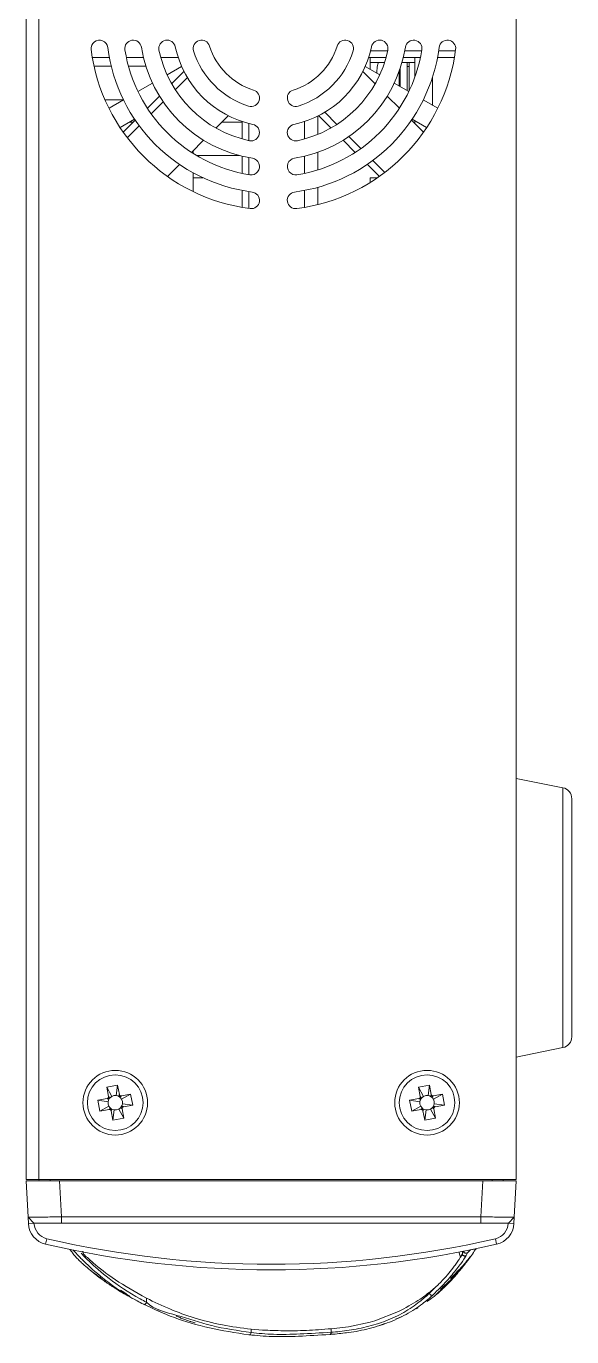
# Model space of a CAD drawing. Header units: millimetres. Extents: x 5 to 589, y 5 to 415.
# Drawn here: x 453 to 477.5, y 126.2 to 185 of the extents above; entities that cross this region are included whole.
import ezdxf

# ---------------------------------------------------------------- set-up
doc = ezdxf.new("R2010")
doc.units = ezdxf.units.MM

msp = doc.modelspace()

# ---------------------------------------------------------------- linework, layer by layer
at = {"color": 7, "linetype": 'Continuous', "lineweight": 15}
for p, q in [((453.02, 227.2748), (453.02, 133.2748)), ((453.595, 227.2748), (453.595, 133.2748)), ((475.02, 226.2748), (475.02, 133.2748)), ((455.9897, 183.6248), (456.7518, 183.6248)), ((457.5168, 183.6248), (458.2856, 183.6248)), ((459.0601, 183.6248), (459.8433, 183.6248)), ((469.1799, 183.6248), (468.3967, 183.6248)), ((468.47, 183.0907), (468.47, 183.6248)), ((469.2535, 183.9248), (468.4835, 183.9248)), ((470.7232, 183.6248), (469.9544, 183.6248)), ((470.7798, 183.9248), (470.0183, 183.9248)), ((470.47, 182.7357), (470.47, 183.6248)), ((472.2503, 183.6248), (471.4882, 183.6248)), ((472.2963, 183.9248), (471.5389, 183.9248)), ((456.0688, 183.2248), (456.8392, 183.2248)), ((457.6144, 183.2248), (458.3964, 183.2248)), ((459.344, 182.8447), (459.997, 183.2217)), ((459.5522, 182.4369), (460.106, 182.9907)), ((468.6878, 182.4369), (468.134, 182.9907)), ((468.243, 183.2217), (468.896, 182.8447)), ((469.1088, 183.3895), (468.47, 183.3895)), ((468.77, 182.9175), (468.77, 183.0476)), ((469.77, 182.3401), (469.77, 183.0055)), ((469.82, 183.1513), (469.82, 182.3113)), ((470.47, 183.3895), (469.8928, 183.3895)), ((470.12, 183.3895), (470.12, 182.138)), ((470.22, 183.2198), (470.12, 183.2198)), ((470.22, 183.3895), (470.22, 182.1347)), ((458.0404, 182.0921), (458.6919, 182.4682)), ((459.7123, 182.1727), (460.2567, 182.7172)), ((469.5481, 182.4682), (470.1996, 182.0921)), ((471.27, 181.4741), (471.27, 182.7604)), ((457.385, 181.7248), (456.5587, 181.7248)), ((456.7384, 181.3404), (457.3893, 181.7162)), ((458.4609, 181.3456), (459.0045, 181.8892)), ((469.7791, 181.3456), (469.2355, 181.8892)), ((470.8507, 181.7162), (471.5016, 181.3404)), ((458.633, 181.0935), (459.1714, 181.6319)), ((466.9721, 180.6171), (466.4276, 181.1615)), ((457.8893, 180.8501), (457.2384, 180.4744)), ((457.381, 180.2657), (457.92, 180.8047)), ((457.5606, 180.0211), (458.0962, 180.5567)), ((457.6722, 180.7248), (457.8401, 180.7248)), ((461.5321, 180.457), (462.0859, 181.0108)), ((461.7999, 180.7248), (462.72, 180.7248)), ((462.72, 179.9649), (462.72, 180.7481)), ((463.02, 179.8913), (463.02, 180.6613)), ((465.52, 179.9649), (465.52, 180.7481)), ((466.12, 180.9937), (466.12, 180.1707)), ((466.7079, 180.457), (466.1541, 181.0108)), ((470.859, 180.2657), (470.32, 180.8047)), ((471.0016, 180.4744), (470.3507, 180.8501)), ((470.47, 180.6547), (470.47, 180.7813)), ((468.0513, 179.5378), (467.5129, 180.0763)), ((460.4408, 179.3657), (460.9844, 179.9093)), ((460.52, 179.3149), (460.52, 179.4449)), ((466.12, 179.3679), (466.12, 178.5779)), ((467.7992, 179.3657), (467.2556, 179.9093)), ((459.3609, 178.2858), (459.8999, 178.8248)), ((462.5838, 179.2248), (460.6671, 179.2248)), ((462.72, 178.4216), (462.72, 179.1904)), ((463.02, 178.365), (463.02, 179.1265)), ((465.52, 178.4216), (465.52, 179.1904)), ((468.8791, 178.2858), (468.3401, 178.8248)), ((469.1237, 178.4654), (468.5881, 179.001)), ((460.52, 177.6017), (460.52, 178.4453)), ((460.52, 178.2248), (460.9561, 178.2248)), ((468.47, 178.2248), (468.7915, 178.2248)), ((468.47, 178.0148), (468.47, 178.2248)), ((462.72, 176.8945), (462.72, 177.6566)), ((463.02, 176.8485), (463.02, 177.6059)), ((465.52, 176.8945), (465.52, 177.6566)), ((466.12, 177.7964), (466.12, 177.0209)), ((477.1181, 150.8552), (475.02, 151.2748)), ((477.52, 150.3649), (477.52, 139.6847)), ((475.02, 138.7748), (477.1181, 139.1944)), ((457.1263, 137.5082), (456.635, 137.4153)), ((456.635, 137.4153), (456.714, 136.9975)), ((456.635, 137.4153), (456.8617, 137.0087)), ((457.0637, 137.0468), (457.1263, 137.5082)), ((457.2053, 137.0904), (457.1263, 137.5082)), ((457.7105, 137.1098), (457.2927, 137.0308)), ((457.3039, 136.8831), (457.7105, 137.1098)), ((457.8034, 136.6185), (457.7105, 137.1098)), ((471.1263, 137.5082), (470.635, 137.4153)), ((470.635, 137.4153), (470.714, 136.9975)), ((470.635, 137.4153), (470.8617, 137.0087)), ((471.0637, 137.0468), (471.1263, 137.5082)), ((471.2053, 137.0904), (471.1263, 137.5082)), ((471.7105, 137.1098), (471.2927, 137.0308)), ((471.3039, 136.8831), (471.7105, 137.1098)), ((471.8034, 136.6185), (471.7105, 137.1098)), ((456.6544, 136.9101), (456.2366, 136.8311)), ((456.6979, 136.7685), (456.2366, 136.8311)), ((456.2366, 136.8311), (456.3295, 136.3398)), ((456.7361, 136.5665), (456.3295, 136.3398)), ((457.1783, 136.4409), (457.405, 136.0343)), ((457.405, 136.0343), (457.326, 136.4521)), ((457.342, 136.6811), (457.8034, 136.6185)), ((457.3856, 136.5395), (457.8034, 136.6185)), ((470.6544, 136.9101), (470.2366, 136.8311)), ((470.2366, 136.8311), (470.3295, 136.3398)), ((470.6979, 136.7685), (470.2366, 136.8311)), ((470.7361, 136.5665), (470.3295, 136.3398)), ((471.1783, 136.4409), (471.405, 136.0343)), ((471.405, 136.0343), (471.326, 136.4521)), ((471.342, 136.6811), (471.8034, 136.6185)), ((471.3856, 136.5395), (471.8034, 136.6185)), ((456.3295, 136.3398), (456.7473, 136.4188)), ((456.8347, 136.3592), (456.9137, 135.9414)), ((456.9763, 136.4028), (456.9137, 135.9414)), ((456.9137, 135.9414), (457.405, 136.0343)), ((470.3295, 136.3398), (470.7473, 136.4188)), ((470.8347, 136.3592), (470.9137, 135.9414)), ((470.9763, 136.4028), (470.9137, 135.9414)), ((470.9137, 135.9414), (471.405, 136.0343)), ((453.02, 133.2748), (453.595, 133.2748)), ((453.02, 133.2248), (454.5221, 133.2248)), ((453.1057, 131.5886), (453.02, 133.2248)), ((453.5954, 133.2748), (453.595, 133.2248)), ((453.595, 133.2748), (475.02, 133.2748)), ((473.5179, 133.2248), (454.5221, 133.2248)), ((454.5221, 133.2248), (454.6071, 131.6025)), ((473.4329, 131.6025), (473.5179, 133.2248)), ((473.5179, 133.2248), (475.02, 133.2248)), ((474.4446, 133.2748), (474.445, 133.2248)), ((475.02, 133.2248), (474.9342, 131.5886)), ((453.1057, 131.5886), (453.3696, 131.3248)), ((453.1208, 131.3008), (453.1057, 131.5886)), ((453.3705, 131.3139), (453.1208, 131.3008)), ((454.6071, 131.6025), (473.4329, 131.6025)), ((454.6071, 131.6025), (454.6071, 131.3248)), ((473.4329, 131.3248), (454.6071, 131.3248)), ((473.4329, 131.6025), (473.4329, 131.3248)), ((474.6695, 131.3139), (474.9192, 131.3008)), ((474.9342, 131.5886), (474.6704, 131.3248)), ((474.9342, 131.5886), (474.9192, 131.3008)), ((453.9507, 130.6224), (453.8944, 130.3788)), ((474.0893, 130.6224), (474.1455, 130.3788)), ((454.9867, 130.1408), (454.9867, 130.1365)), ((455.1098, 130.1151), (454.995, 130.1365)), ((455.1089, 130.1159), (455.1756, 130.0701)), ((455.1098, 130.1151), (455.1098, 130.1158)), ((455.568, 130.0619), (455.5885, 129.9349)), ((472.6129, 129.9448), (472.6129, 130.0528)), ((472.6129, 129.9448), (472.6487, 130.0332)), ((472.8288, 129.9951), (472.9777, 130.1249)), ((472.9777, 130.1254), (472.9777, 130.1247)), ((473.2185, 130.1668), (473.2185, 130.175)), ((472.6129, 129.9446), (472.6129, 129.9448)), ((472.613, 129.9412), (472.6129, 129.9446)), ((472.7848, 129.5816), (472.9421, 129.7863)), ((472.9421, 129.7863), (472.9653, 129.8179)), ((455.796, 129.2929), (455.9116, 129.1954)), ((471.1341, 128.1827), (471.4275, 128.4729)), ((471.1341, 128.1827), (471.1341, 128.2248)), ((457.648, 128.054), (457.6686, 128.0309)), ((458.42, 127.775), (458.42, 127.9522)), ((458.42, 127.775), (458.42, 127.7748)), ((458.9775, 127.3712), (458.9429, 127.383)), ((459.7254, 127.104), (459.7255, 127.1002)), ((468.6826, 126.9367), (469.7355, 127.3494)), ((463.632, 126.5248), (463.12, 126.5647)), ((463.12, 126.4105), (463.12, 126.5647)), ((467.4936, 126.6748), (466.7134, 126.5839)), ((466.7134, 126.4248), (466.7134, 126.5839)), ((468.465, 126.8736), (467.4936, 126.6748)), ((468.6826, 126.9367), (468.465, 126.8736)), ((468.8849, 126.7269), (469.1242, 126.8154))]:
    msp.add_line(p, q, dxfattribs=at)
at = {"color": 8, "linetype": 'Continuous', "lineweight": 15}
for p, q in [((477.1181, 139.1944), (477.1181, 150.8552)), ((454.095, 133.2748), (454.095, 133.2248)), ((473.945, 133.2748), (473.945, 133.2248))]:
    msp.add_line(p, q, dxfattribs=at)
at = {"color": 7, "linetype": 'Continuous', "lineweight": 15, "flags": 128}
for points in [[(457.0637, 137.0468), (456.9595, 137.0445), (456.8617, 137.0087)], [(457.2031, 136.9933), (457.1365, 137.0282), (457.0637, 137.0468)], [(471.0637, 137.0468), (470.9595, 137.0445), (470.8617, 137.0087)], [(471.2031, 136.9933), (471.1365, 137.0282), (471.0637, 137.0468)], [(456.7515, 136.9079), (456.7165, 136.8413), (456.6979, 136.7685)], [(456.6979, 136.7685), (456.7003, 136.6643), (456.7361, 136.5665)], [(456.7361, 136.5665), (456.7801, 136.5055), (456.8369, 136.4563)], [(456.8617, 137.0087), (456.8007, 136.9647), (456.7515, 136.9079)], [(456.8369, 136.4563), (456.9035, 136.4214), (456.9763, 136.4028)], [(456.9763, 136.4028), (457.0805, 136.4051), (457.1783, 136.4409)], [(457.1783, 136.4409), (457.2393, 136.4849), (457.2885, 136.5417)], [(457.3039, 136.8831), (457.2599, 136.9441), (457.2031, 136.9933)], [(457.2885, 136.5417), (457.3234, 136.6083), (457.342, 136.6811)], [(457.342, 136.6811), (457.3397, 136.7853), (457.3039, 136.8831)], [(470.7515, 136.9079), (470.7165, 136.8413), (470.6979, 136.7685)], [(470.6979, 136.7685), (470.7003, 136.6643), (470.7361, 136.5665)], [(470.7361, 136.5665), (470.7801, 136.5055), (470.8369, 136.4563)], [(470.8617, 137.0087), (470.8007, 136.9647), (470.7515, 136.9079)], [(470.8369, 136.4563), (470.9035, 136.4214), (470.9763, 136.4028)], [(470.9763, 136.4028), (471.0805, 136.4051), (471.1783, 136.4409)], [(471.1783, 136.4409), (471.2393, 136.4849), (471.2885, 136.5417)], [(471.3039, 136.8831), (471.2599, 136.9441), (471.2031, 136.9933)], [(471.2885, 136.5417), (471.3234, 136.6083), (471.342, 136.6811)], [(471.342, 136.6811), (471.3397, 136.7853), (471.3039, 136.8831)], [(456.157, 128.9998), (456.2258, 128.9463), (456.3444, 128.8571), (456.4651, 128.7698), (456.5358, 128.7206), (456.5775, 128.6925), (456.5942, 128.6821), (456.5842, 128.6899), (456.5528, 128.7122), (456.5, 128.7493), (456.4239, 128.8032), (456.3241, 128.8749), (456.2943, 128.8967), (456.2943, 128.8967)], [(466.6567, 126.3249), (466.6684, 126.327), (466.6796, 126.3327), (466.6897, 126.342), (466.6984, 126.3544), (466.7053, 126.3695), (466.7103, 126.3867), (466.713, 126.4054), (466.7134, 126.4248)]]:
    msp.add_lwpolyline(points, dxfattribs=at)
at = {"color": 7, "linetype": 'Continuous', "lineweight": 15}
for centre, radius in [((457.02, 136.7248), 1.45), ((457.02, 136.7248), 1.25), ((471.02, 136.7248), 1.45), ((471.02, 136.7248), 1.25)]:
    msp.add_circle(centre, radius, dxfattribs=at)
for centre, radius, start, end in [((456.3087, 184.0248), 0.375, 7.295351, 187.295351), ((464.12, 185.0248), 7.5, 187.295351, 262.704649), ((457.8239, 184.0248), 0.375, 9.024845, 189.024845), ((464.12, 185.0248), 6, 189.024845, 260.975155), ((459.3487, 184.0248), 0.375, 11.837004, 191.837004), ((464.12, 185.0248), 4.5, 191.837004, 258.162996), ((460.8965, 184.0248), 0.375, 17.235285, 197.235285), ((464.12, 185.0248), 3, 197.235285, 252.764715), ((464.12, 185.0248), 3, 287.235285, 342.764715), ((464.12, 185.0248), 4.5, 281.837004, 348.162996), ((464.12, 185.0248), 6, 279.024845, 350.975155), ((464.12, 185.0248), 7.5, 277.295351, 352.704649), ((467.3434, 184.0248), 0.375, 342.764715, 162.764715), ((468.8913, 184.0248), 0.375, 348.162996, 168.162996), ((470.4161, 184.0248), 0.375, 350.975155, 170.975155), ((471.9312, 184.0248), 0.375, 352.704649, 172.704649), ((464.12, 185.0248), 8.25, 187.295351, 262.704649), ((464.12, 185.0248), 6.75, 189.024845, 260.975155), ((464.12, 185.0248), 5.25, 191.837004, 258.162996), ((464.12, 185.0248), 3.75, 197.235285, 252.764715), ((464.12, 185.0248), 8.25, 277.295351, 352.704649), ((464.12, 185.0248), 6.75, 279.024845, 350.975155), ((464.12, 185.0248), 5.25, 281.837004, 348.162996), ((464.12, 185.0248), 3.75, 287.235285, 342.764715), ((463.12, 181.8014), 0.375, 252.764715, 72.764715), ((465.12, 181.8014), 0.375, 107.235285, 287.235285), ((463.12, 180.2535), 0.375, 258.162996, 78.162996), ((465.12, 180.2535), 0.375, 101.837004, 281.837004), ((463.12, 178.7287), 0.375, 260.975155, 80.975155), ((465.12, 178.7287), 0.375, 99.024845, 279.024845), ((463.12, 177.2136), 0.375, 262.704649, 82.704649), ((465.12, 177.2136), 0.375, 97.295351, 277.295351), ((477.02, 150.3649), 0.5, 0, 78.690068), ((477.02, 139.6847), 0.5, 281.309932, 0), ((454.1195, 131.3531), 1, 183, 256.996403), ((454.1195, 131.3531), 0.75, 183, 256.996403), ((473.9205, 131.3531), 0.75, 283.003597, 357), ((473.9205, 131.3531), 1, 283.003597, 357), ((464.02, 174.2248), 44.75, 256.996403, 283.003597), ((464.02, 174.2248), 45, 256.996403, 283.003597), ((471.235, 128.187), 0.101, 182.452322, 305.594206), ((463.0256, 126.406), 0.0946, 267.39611, 2.770634)]:
    msp.add_arc(centre, radius, start, end, dxfattribs=at)
for points, knots in [([(468.77, 183.0476), (468.7781, 183.1433), (468.7881, 183.2627), (468.8332, 183.371), (468.8421, 183.3925)], [0, 0, 0, 0, 0.8015301, 1, 1, 1, 1]), ([(457.2031, 136.9933), (457.203, 136.9934), (457.1943, 137.0024), (457.1886, 137.0266), (457.194, 137.0612), (457.1986, 137.0795), (457.2053, 137.0893), (457.2053, 137.0904), (457.2053, 137.0904)], [0, 0, 0, 0, 0.0036457, 0.263269, 0.5080204, 0.9492439, 0.9999412, 1, 1, 1, 1]), ([(457.2927, 137.0308), (457.2927, 137.0308), (457.2921, 137.0297), (457.2829, 137.0235), (457.2702, 137.009), (457.2433, 136.9944), (457.2244, 136.9901), (457.2124, 136.9905), (457.2063, 136.992), (457.2033, 136.9932), (457.2031, 136.9933)], [0, 0, 0, 0, 0.0000589, 0.0507395, 0.4918196, 0.7364935, 0.8659549, 0.9310564, 0.9963544, 1, 1, 1, 1]), ([(457.2053, 137.0904), (457.2077, 137.0823), (457.2124, 137.066), (457.2293, 137.0464), (457.2511, 137.0333), (457.2734, 137.0284), (457.2872, 137.0301), (457.2927, 137.0308)], [0, 0, 0, 0, 0.21498353, 0.4299898, 0.64434364, 0.85843827, 1, 1, 1, 1]), ([(471.2031, 136.9933), (471.203, 136.9934), (471.1943, 137.0024), (471.1886, 137.0266), (471.1936, 137.0612), (471.2003, 137.0795), (471.2049, 137.0893), (471.2053, 137.0904), (471.2053, 137.0904)], [0, 0, 0, 0, 0.0036456, 0.2632691, 0.5080205, 0.949244, 0.9999411, 1, 1, 1, 1]), ([(471.2927, 137.0308), (471.2927, 137.0308), (471.2919, 137.0297), (471.2841, 137.0235), (471.2699, 137.009), (471.2433, 136.9944), (471.2244, 136.9901), (471.2124, 136.9905), (471.2063, 136.992), (471.2033, 136.9932), (471.2031, 136.9933)], [0, 0, 0, 0, 0.000059, 0.0507397, 0.49182, 0.7364934, 0.8659553, 0.9310562, 0.9963541, 1, 1, 1, 1]), ([(471.2053, 137.0904), (471.2077, 137.0823), (471.2124, 137.066), (471.2293, 137.0464), (471.2511, 137.0333), (471.2734, 137.0284), (471.2872, 137.0301), (471.2927, 137.0308)], [0, 0, 0, 0, 0.2149787, 0.4299881, 0.6443429, 0.8584427, 1, 1, 1, 1]), ([(456.6544, 136.9101), (456.6625, 136.9125), (456.6788, 136.9172), (456.6984, 136.9341), (456.7115, 136.9559), (456.7164, 136.9782), (456.7147, 136.992), (456.714, 136.9975)], [0, 0, 0, 0, 0.2149883, 0.4299872, 0.6443404, 0.8584522, 1, 1, 1, 1]), ([(456.7515, 136.9079), (456.7514, 136.9078), (456.7424, 136.8991), (456.7182, 136.8934), (456.6836, 136.8988), (456.6653, 136.9034), (456.6555, 136.9101), (456.6544, 136.9101), (456.6544, 136.9101)], [0, 0, 0, 0, 0.0036465, 0.263269, 0.508021, 0.9492444, 0.9999412, 1, 1, 1, 1]), ([(456.714, 136.9975), (456.714, 136.9975), (456.7151, 136.9975), (456.7213, 136.9854), (456.7358, 136.9755), (456.7504, 136.948), (456.7547, 136.9292), (456.7543, 136.9172), (456.7528, 136.9111), (456.7516, 136.9081), (456.7515, 136.9079)], [0, 0, 0, 0, 0.0000588, 0.0507395, 0.4918204, 0.7364946, 0.8659559, 0.9310564, 0.9963548, 1, 1, 1, 1]), ([(456.7473, 136.4188), (456.7473, 136.4188), (456.7478, 136.4199), (456.7571, 136.4261), (456.7698, 136.4406), (456.7967, 136.4553), (456.8156, 136.4595), (456.8276, 136.4592), (456.8337, 136.4576), (456.8367, 136.4564), (456.8369, 136.4563)], [0, 0, 0, 0, 0.0000589, 0.0507392, 0.4918205, 0.736494, 0.8659551, 0.9310566, 0.9963551, 1, 1, 1, 1]), ([(456.8369, 136.4563), (456.837, 136.4562), (456.8457, 136.4471), (456.8513, 136.4231), (456.8465, 136.3884), (456.8391, 136.3701), (456.8352, 136.3603), (456.8347, 136.3592), (456.8347, 136.3592)], [0, 0, 0, 0, 0.0036472, 0.2632686, 0.5080215, 0.9492449, 0.9999411, 1, 1, 1, 1]), ([(457.326, 136.4521), (457.326, 136.4521), (457.3249, 136.4532), (457.3187, 136.4596), (457.3042, 136.4752), (457.2895, 136.5014), (457.2853, 136.5204), (457.2856, 136.5324), (457.2872, 136.5385), (457.2884, 136.5415), (457.2885, 136.5417)], [0, 0, 0, 0, 0.0000592, 0.0507399, 0.4918203, 0.7364929, 0.8659541, 0.9310565, 0.9963548, 1, 1, 1, 1]), ([(457.2885, 136.5417), (457.2886, 136.5418), (457.2976, 136.5505), (457.3218, 136.5562), (457.3564, 136.5508), (457.3747, 136.5462), (457.3845, 136.5395), (457.3856, 136.5395), (457.3856, 136.5395)], [0, 0, 0, 0, 0.0036465, 0.2632686, 0.5080209, 0.9492444, 0.9999412, 1, 1, 1, 1]), ([(457.3856, 136.5395), (457.3775, 136.5371), (457.3612, 136.5324), (457.3416, 136.5155), (457.3285, 136.4937), (457.3236, 136.4714), (457.3253, 136.4576), (457.326, 136.4521)], [0, 0, 0, 0, 0.2149824, 0.4299752, 0.6443497, 0.8584244, 1, 1, 1, 1]), ([(470.6544, 136.9101), (470.6625, 136.9125), (470.6788, 136.9172), (470.6984, 136.9341), (470.7115, 136.9559), (470.7164, 136.9782), (470.7147, 136.992), (470.714, 136.9975)], [0, 0, 0, 0, 0.2149802, 0.4299802, 0.6443376, 0.8584514, 1, 1, 1, 1]), ([(470.7515, 136.9079), (470.7514, 136.9078), (470.7424, 136.8991), (470.7183, 136.8934), (470.6836, 136.8988), (470.6656, 136.9034), (470.6554, 136.9101), (470.6544, 136.9101), (470.6544, 136.9101)], [0, 0, 0, 0, 0.0036467, 0.2632685, 0.508021, 0.9492443, 0.9999412, 1, 1, 1, 1]), ([(470.714, 136.9975), (470.714, 136.9975), (470.7148, 136.9975), (470.7224, 136.9854), (470.7356, 136.9755), (470.7505, 136.948), (470.7547, 136.9292), (470.7543, 136.9172), (470.7528, 136.9111), (470.7516, 136.9081), (470.7515, 136.9079)], [0, 0, 0, 0, 0.0000586, 0.0507393, 0.4918202, 0.7364944, 0.8659559, 0.9310565, 0.9963547, 1, 1, 1, 1]), ([(470.7473, 136.4188), (470.7473, 136.4188), (470.7481, 136.4199), (470.7559, 136.4261), (470.7701, 136.4406), (470.7967, 136.4553), (470.8156, 136.4595), (470.8276, 136.4592), (470.8337, 136.4576), (470.8367, 136.4564), (470.8369, 136.4563)], [0, 0, 0, 0, 0.000059, 0.0507391, 0.4918204, 0.7364939, 0.8659557, 0.9310566, 0.996355, 1, 1, 1, 1]), ([(470.8369, 136.4563), (470.837, 136.4562), (470.8457, 136.4471), (470.8513, 136.4231), (470.8464, 136.3884), (470.8397, 136.3701), (470.8351, 136.3603), (470.8347, 136.3592), (470.8347, 136.3592)], [0, 0, 0, 0, 0.0036472, 0.2632688, 0.5080216, 0.9492449, 0.9999411, 1, 1, 1, 1]), ([(471.326, 136.4521), (471.326, 136.4521), (471.3252, 136.4532), (471.3176, 136.4596), (471.3044, 136.4752), (471.2895, 136.5014), (471.2853, 136.5204), (471.2856, 136.5324), (471.2872, 136.5385), (471.2884, 136.5415), (471.2885, 136.5417)], [0, 0, 0, 0, 0.000059, 0.0507397, 0.4918202, 0.7364927, 0.865954, 0.9310566, 0.9963547, 1, 1, 1, 1]), ([(471.2885, 136.5417), (471.2886, 136.5418), (471.2976, 136.5505), (471.3217, 136.5562), (471.3564, 136.5508), (471.3744, 136.5462), (471.3846, 136.5395), (471.3856, 136.5395), (471.3856, 136.5395)], [0, 0, 0, 0, 0.0036467, 0.2632681, 0.5080208, 0.9492443, 0.9999412, 1, 1, 1, 1]), ([(471.3856, 136.5395), (471.3775, 136.5371), (471.3612, 136.5324), (471.3416, 136.5155), (471.3285, 136.4937), (471.3236, 136.4714), (471.3253, 136.4576), (471.326, 136.4521)], [0, 0, 0, 0, 0.2149742, 0.42996823, 0.64434698, 0.85842362, 1, 1, 1, 1]), ([(456.8347, 136.3592), (456.8323, 136.3673), (456.8276, 136.3836), (456.8107, 136.4032), (456.7889, 136.4163), (456.7666, 136.4212), (456.7528, 136.4195), (456.7473, 136.4188)], [0, 0, 0, 0, 0.2149872, 0.4299726, 0.6443464, 0.8584383, 1, 1, 1, 1]), ([(470.8347, 136.3592), (470.8323, 136.3673), (470.8276, 136.3836), (470.8107, 136.4032), (470.7889, 136.4163), (470.7666, 136.4212), (470.7528, 136.4195), (470.7473, 136.4188)], [0, 0, 0, 0, 0.21498232, 0.42997087, 0.64434571, 0.85844273, 1, 1, 1, 1]), ([(453.1057, 131.5886), (453.1195, 131.5886), (453.1496, 131.5884), (453.3685, 131.5892), (453.6423, 131.5919), (453.9164, 131.5949), (454.2443, 131.5988), (454.4838, 131.6012), (454.6071, 131.6025)], [0, 0, 0, 0, 0.1951512, 0.426371, 0.5561229, 0.6949836, 0.8429442, 1, 1, 1, 1]), ([(454.6071, 131.3248), (454.5265, 131.3248), (454.3637, 131.3248), (454.0536, 131.3248), (453.7122, 131.3248), (453.4803, 131.3248), (453.3789, 131.3248), (453.3727, 131.3248), (453.3696, 131.3248)], [0, 0, 0, 0, 0.124452, 0.2513694, 0.5002164, 0.7489389, 0.875642, 1, 1, 1, 1]), ([(473.4329, 131.6025), (473.5562, 131.6012), (473.7957, 131.5988), (474.1236, 131.5949), (474.3977, 131.5919), (474.6715, 131.5892), (474.8904, 131.5884), (474.9205, 131.5886), (474.9342, 131.5886)], [0, 0, 0, 0, 0.1570555, 0.3050165, 0.4438767, 0.5736288, 0.8048487, 1, 1, 1, 1]), ([(474.6704, 131.3248), (474.6673, 131.3248), (474.6611, 131.3248), (474.5598, 131.3248), (474.3278, 131.3248), (473.9864, 131.3248), (473.6764, 131.3248), (473.5136, 131.3248), (473.4329, 131.3248)], [0, 0, 0, 0, 0.12428146, 0.2510577, 0.49978012, 0.74862677, 0.87547427, 1, 1, 1, 1]), ([(454.987, 130.1388), (455.0118, 130.1046), (455.0556, 130.044), (455.1816, 129.8796), (455.3346, 129.706), (455.5139, 129.5386), (455.6513, 129.4141), (455.7586, 129.3242), (455.796, 129.2929)], [0, 0, 0, 0, 0.2626953, 0.4642873, 0.6268736, 0.7705467, 0.9201472, 1, 1, 1, 1]), ([(458.2842, 127.6846), (458.1899, 127.7336), (457.5321, 128.0758), (456.5566, 128.7367), (455.7664, 129.4464), (455.3432, 129.8804), (455.2315, 130.0068), (455.1756, 130.0701)], [0, 0, 0, 0, 0.0530537, 0.3704153, 0.6605073, 0.8298065, 1, 1, 1, 1]), ([(455.4951, 129.971), (455.5081, 129.9565), (455.5841, 129.8725), (455.9368, 129.5154), (456.7028, 128.8246), (457.6743, 128.1638), (458.3266, 127.8236), (458.42, 127.775)], [0, 0, 0, 0, 0.0396439, 0.2299703, 0.5683148, 0.9382101, 1, 1, 1, 1]), ([(472.5401, 129.8247), (472.5363, 129.8215), (472.5132, 129.8018), (472.4865, 129.9109), (472.4641, 130.0025)], [0, 0, 0, 0, 0.1596956, 1, 1, 1, 1]), ([(472.6487, 130.0332), (472.6498, 130.033), (472.6559, 130.0318), (472.6627, 130.041), (472.6682, 130.0484)], [0, 0, 0, 0, 0.1956703, 1, 1, 1, 1]), ([(472.6682, 130.0484), (472.6719, 130.0377), (472.6794, 130.0164), (472.7033, 129.9914), (472.7334, 129.9754), (472.7671, 129.9705), (472.8009, 129.9764), (472.8195, 129.9889), (472.8288, 129.9951)], [0, 0, 0, 0, 0.1672249, 0.3344481, 0.501433, 0.6682477, 0.8351209, 1, 1, 1, 1]), ([(472.72, 129.4832), (472.7639, 129.5398), (472.9133, 129.7324), (473.0805, 129.9709), (473.1693, 130.1007), (473.2185, 130.1727)], [0, 0, 0, 0, 0.1563827, 0.5322377, 1, 1, 1, 1]), ([(472.8288, 129.9951), (472.8271, 129.9912), (472.8189, 129.9714), (472.8024, 129.9304), (472.7875, 129.8916), (472.7791, 129.8699)], [0, 0, 0, 0, 0.0997525, 0.4987622, 1, 1, 1, 1]), ([(473.1888, 130.1667), (473.1979, 130.1685), (473.2382, 130.1766), (473.0913, 130.1473), (472.9777, 130.1247)], [0, 0, 0, 0, 0.2263423, 1, 1, 1, 1]), ([(455.5817, 129.9482), (455.5823, 129.9472), (455.5834, 129.9452), (455.5857, 129.9409), (455.5874, 129.9373), (455.5885, 129.9349)], [0, 0, 0, 0, 0.2499173, 0.4998487, 1, 1, 1, 1]), ([(455.5885, 129.9349), (455.6456, 129.8834), (455.7711, 129.7701), (456.179, 129.4129), (456.9445, 128.7857), (457.9266, 128.2309), (458.42, 127.9522)], [0, 0, 0, 0, 0.115033, 0.2532395, 0.62488, 1, 1, 1, 1]), ([(472.7791, 129.8699), (472.7111, 129.7609), (472.612, 129.6021), (472.3003, 129.1977), (471.9257, 128.7382), (471.5047, 128.3163), (471.2938, 128.1049)], [0, 0, 0, 0, 0.3125605, 0.4553989, 0.727161, 1, 1, 1, 1]), ([(471.4275, 128.4728), (471.4419, 128.4859), (471.514, 128.5518), (471.8049, 128.8393), (472.0596, 129.1416), (472.2482, 129.3912), (472.3159, 129.4841), (472.3787, 129.5735), (472.433, 129.6535), (472.4772, 129.7203), (472.5105, 129.7721), (472.5302, 129.8033), (472.5413, 129.8209), (472.5455, 129.8272), (472.5497, 129.833), (472.5573, 129.8424), (472.5829, 129.8682), (472.6058, 129.8868), (472.6232, 129.9009)], [0, 0, 0, 0, 0.022381, 0.1119053, 0.4701973, 0.5278308, 0.591589, 0.6570814, 0.7184744, 0.7739249, 0.8211638, 0.8554152, 0.8619439, 0.8735337, 0.8752835, 0.8822838, 0.9102841, 1, 1, 1, 1]), ([(472.72, 129.481), (472.7165, 129.4768), (472.7096, 129.4683), (472.6525, 129.3976), (472.5424, 129.2655), (472.3629, 129.0633), (472.1247, 128.8192), (471.8994, 128.6085), (471.7387, 128.4593), (471.6542, 128.3807), (471.6228, 128.3498), (471.6206, 128.3459), (471.62, 128.3449)], [0, 0, 0, 0, 0.0652014, 0.129927, 0.230762, 0.381186, 0.5367379, 0.7129163, 0.8184629, 0.9023669, 0.9729463, 1, 1, 1, 1]), ([(472.9675, 129.8215), (472.9682, 129.8225), (472.9707, 129.8263), (472.9521, 129.8025), (472.9038, 129.7409), (472.7989, 129.6102), (472.6378, 129.4209), (472.4461, 129.2132), (472.2766, 129.0436), (472.1598, 128.9288), (472.0946, 128.8631), (472.0689, 128.8351), (472.0706, 128.8343), (472.0713, 128.834)], [0, 0, 0, 0, 0.0190492, 0.0703609, 0.1406752, 0.2461167, 0.4058726, 0.5707827, 0.7105573, 0.8141275, 0.8931884, 0.9591373, 1, 1, 1, 1]), ([(472.1461, 128.8934), (472.1654, 128.9105), (472.2086, 128.9487), (472.3213, 129.0564), (472.4627, 129.2032), (472.6146, 129.3738), (472.7227, 129.5039), (472.7729, 129.5668), (472.7848, 129.5816)], [0, 0, 0, 0, 0.1250973, 0.2794722, 0.4946035, 0.7165303, 0.9328972, 1, 1, 1, 1]), ([(472.5401, 129.8247), (472.5668, 129.8846), (472.5936, 129.9446), (472.6129, 129.9446), (472.6129, 129.9446)], [0, 0, 0, 0, 0.999994, 1, 1, 1, 1]), ([(472.613, 129.9412), (472.6103, 129.9366), (472.5991, 129.9172), (472.5811, 129.8867), (472.5614, 129.8544), (472.5522, 129.8399), (472.5477, 129.8337), (472.5446, 129.8299), (472.5417, 129.8266), (472.5401, 129.8247)], [0, 0, 0, 0, 0.1358898, 0.567903, 0.7839421, 0.8919603, 0.9021689, 0.943004, 1, 1, 1, 1]), ([(472.6232, 129.9009), (472.6218, 129.9018), (472.6197, 129.9032), (472.6169, 129.9066), (472.6153, 129.9095), (472.6143, 129.9119), (472.6136, 129.9137), (472.6133, 129.915), (472.613, 129.916), (472.6128, 129.917), (472.6126, 129.9182), (472.6122, 129.9203), (472.6117, 129.9259), (472.6119, 129.9332), (472.6125, 129.938), (472.613, 129.9412)], [0, 0, 0, 0, 0.2533898, 0.3801234, 0.4435191, 0.4752885, 0.4912612, 0.4966051, 0.502015, 0.5067455, 0.5122187, 0.5218797, 0.5532873, 0.7002135, 1, 1, 1, 1]), ([(472.6155, 129.3481), (472.6465, 129.3871), (472.7044, 129.46), (472.715, 129.4743), (472.72, 129.481)], [0, 0, 0, 0, 0.5345532, 1, 1, 1, 1]), ([(472.7791, 129.8699), (472.777, 129.8681), (472.7731, 129.8649), (472.7597, 129.8557), (472.7367, 129.8458), (472.7025, 129.8436), (472.6697, 129.8529), (472.641, 129.8721), (472.6291, 129.8913), (472.6232, 129.9009)], [0, 0, 0, 0, 0.0464405, 0.0830884, 0.2664918, 0.4498796, 0.6332532, 0.8166297, 1, 1, 1, 1]), ([(456.12, 129.0391), (456.086, 129.0645), (456.0176, 129.1155), (455.9378, 129.1771), (455.888, 129.2163), (455.8675, 129.2325), (455.8712, 129.2292), (455.8928, 129.2113), (455.934, 129.1777), (455.9981, 129.1264), (456.0854, 129.0584), (456.1841, 128.9842), (456.273, 128.9202), (456.3355, 128.877), (456.3676, 128.8561), (456.3728, 128.8541), (456.3564, 128.8668), (456.3222, 128.8919), (456.2691, 128.9303), (456.1993, 128.9808), (456.1468, 129.0194), (456.12, 129.0391)], [0, 0, 0, 0, 0.0718394, 0.1445279, 0.1909036, 0.2375903, 0.2773612, 0.3145677, 0.3552476, 0.4150118, 0.4756916, 0.5476631, 0.6215237, 0.6708697, 0.7205145, 0.7631986, 0.8024363, 0.8432758, 0.8893974, 0.9436665, 1, 1, 1, 1]), ([(456.2943, 128.8967), (456.2534, 128.927), (456.1713, 128.9878), (456.0752, 129.0628), (456.0192, 129.1079), (455.995, 129.128), (455.9967, 129.1269), (455.9973, 129.1265)], [0, 0, 0, 0, 0.2861037, 0.575069, 0.7617088, 0.9202183, 1, 1, 1, 1]), ([(472.3799, 129.0631), (472.3629, 129.0429), (472.2678, 128.929), (472.0644, 128.7125), (471.8166, 128.4743), (471.6309, 128.3076), (471.5169, 128.2066), (471.4712, 128.1659), (471.4607, 128.156), (471.4588, 128.1542)], [0, 0, 0, 0, 0.058567, 0.3295476, 0.5580764, 0.7311685, 0.8648576, 0.9756852, 1, 1, 1, 1]), ([(471.5138, 128.1913), (471.534, 128.2081), (471.5743, 128.2415), (471.6938, 128.3446), (471.8675, 128.5065), (472.0748, 128.7172), (472.2039, 128.8644), (472.2617, 128.9303)], [0, 0, 0, 0, 0.1410408, 0.2811665, 0.4911651, 0.7722945, 1, 1, 1, 1]), ([(471.707, 128.4093), (471.7346, 128.4328), (471.7962, 128.4852), (471.952, 128.6249), (472.1436, 128.8104), (472.3424, 129.0233), (472.5096, 129.2176), (472.5841, 129.3094), (472.6155, 129.3481)], [0, 0, 0, 0, 0.1198658, 0.2678306, 0.4622084, 0.6610937, 0.8572549, 1, 1, 1, 1]), ([(472.0713, 128.834), (472.0836, 128.8424), (472.0993, 128.853), (472.1379, 128.8863), (472.1461, 128.8934)], [0, 0, 0, 0, 0.7879748, 1, 1, 1, 1]), ([(456.8767, 128.4839), (456.8737, 128.4859), (456.8676, 128.49), (456.8217, 128.5205), (456.7525, 128.567), (456.6567, 128.6327), (456.5692, 128.6936), (456.5181, 128.7312), (456.5065, 128.7398)], [0, 0, 0, 0, 0.1628973, 0.3253952, 0.4977982, 0.6971628, 0.9309189, 1, 1, 1, 1]), ([(456.8767, 128.4963), (456.9966, 128.4124), (457.2817, 128.2132), (457.7084, 127.9918), (457.9557, 127.8635)], [0, 0, 0, 0, 0.42075412, 1, 1, 1, 1]), ([(457.225, 128.2673), (457.2158, 128.2727), (457.1971, 128.2837), (457.1301, 128.3256), (457.0363, 128.3861), (456.9463, 128.4452), (456.8905, 128.4842), (456.8767, 128.4939)], [0, 0, 0, 0, 0.2023413, 0.4101193, 0.6425223, 0.9116553, 1, 1, 1, 1]), ([(457.259, 128.3182), (457.2811, 128.303), (457.3537, 128.253), (457.4659, 128.1775), (457.5752, 128.1044), (457.6298, 128.0674), (457.6446, 128.0565), (457.648, 128.054)], [0, 0, 0, 0, 0.1343089, 0.4421976, 0.6841574, 0.9275129, 1, 1, 1, 1]), ([(471.1341, 128.2248), (471.0774, 128.1806), (470.954, 128.0842), (470.535, 127.7837), (470.0516, 127.521), (469.7383, 127.3508)], [0, 0, 0, 0, 0.2301708, 0.501107, 1, 1, 1, 1]), ([(471.664, 128.3198), (471.6367, 128.2931), (471.5287, 128.1875), (471.3502, 128.0421), (471.1634, 127.8999), (471.0536, 127.826), (471.0348, 127.8156), (471.0276, 127.8116)], [0, 0, 0, 0, 0.0982693, 0.388325, 0.6195933, 0.8523758, 1, 1, 1, 1]), ([(471.4275, 128.4729), (471.3934, 128.4426), (471.3281, 128.3844), (471.23, 128.3017), (471.165, 128.2496), (471.1341, 128.2248)], [0, 0, 0, 0, 0.3631144, 0.6967924, 1, 1, 1, 1]), ([(471.4588, 128.1542), (471.4486, 128.1433), (471.432, 128.1257), (471.4912, 128.1731), (471.5138, 128.1913)], [0, 0, 0, 0, 0.61686285, 1, 1, 1, 1]), ([(471.62, 128.3449), (471.6222, 128.3443), (471.6263, 128.3433), (471.6822, 128.389), (471.707, 128.4093)], [0, 0, 0, 0, 0.5543867, 1, 1, 1, 1]), ([(458.2842, 127.6846), (458.2888, 127.6827), (458.297, 127.6794), (458.3158, 127.6759), (458.341, 127.6771), (458.3713, 127.6899), (458.3965, 127.7123), (458.4146, 127.7417), (458.4182, 127.7638), (458.42, 127.7748)], [0, 0, 0, 0, 0.0835634, 0.1467775, 0.3174217, 0.4880612, 0.6587166, 0.8293604, 1, 1, 1, 1]), ([(463.0213, 126.3115), (462.4168, 126.405), (461.2148, 126.5908), (459.6336, 127.059), (458.7347, 127.4757), (458.2842, 127.6846)], [0, 0, 0, 0, 0.33534759, 0.66686351, 1, 1, 1, 1]), ([(463.12, 126.5647), (462.6823, 126.6207), (461.7786, 126.7364), (460.579, 127.0529), (459.4343, 127.4593), (458.7708, 127.7817), (458.42, 127.9522)], [0, 0, 0, 0, 0.2421002, 0.4999427, 0.735618, 1, 1, 1, 1]), ([(458.42, 127.7748), (458.42, 127.7748), (458.7694, 127.4254), (459.8001, 127.2202), (461.3131, 126.6717), (462.5164, 126.4978), (463.12, 126.4105)], [0, 0, 0, 0, 0.0000012, 0.3315603, 0.6646646, 1, 1, 1, 1]), ([(466.7134, 126.4248), (466.9737, 126.4473), (467.4948, 126.4924), (468.4122, 126.674), (469.3074, 126.9675), (470.1211, 127.3708), (470.7855, 127.8619), (471.0198, 128.0775), (471.1341, 128.1827)], [0, 0, 0, 0, 0.1569782, 0.3142548, 0.4728162, 0.6396185, 0.8241168, 1, 1, 1, 1]), ([(471.2938, 128.1049), (471.1744, 127.9988), (470.9293, 127.7811), (470.2293, 127.2825), (469.375, 126.8733), (468.4348, 126.5784), (467.5453, 126.4002), (467.034, 126.367), (466.8175, 126.3349), (466.8175, 126.3349)], [0, 0, 0, 0, 0.1804161, 0.370319, 0.5429329, 0.7074221, 0.8705452, 0.999995, 1, 1, 1, 1]), ([(458.9833, 127.3695), (458.9837, 127.3693), (458.9863, 127.3678), (458.9815, 127.3697), (458.9775, 127.3712)], [0, 0, 0, 0, 0.15434817, 1, 1, 1, 1]), ([(460.6148, 126.8479), (460.6143, 126.8467), (460.6131, 126.8438), (460.5521, 126.8594), (460.4475, 126.8906), (460.3059, 126.9371), (460.1399, 126.9963), (459.9679, 127.063), (459.832, 127.1199), (459.7771, 127.1461), (459.7609, 127.1538)], [0, 0, 0, 0, 0.0928037, 0.221825, 0.351965, 0.4870672, 0.6295009, 0.7797231, 0.9350349, 1, 1, 1, 1]), ([(469.8905, 127.1336), (469.8522, 127.1163), (469.763, 127.0758), (469.6677, 127.0381), (469.624, 127.0228), (469.6209, 127.0231), (469.62, 127.0232)], [0, 0, 0, 0, 0.2497149, 0.5823992, 0.883241, 1, 1, 1, 1]), ([(470.6198, 127.5268), (470.6171, 127.5248), (470.6118, 127.5211), (470.5666, 127.4934), (470.5444, 127.4798)], [0, 0, 0, 0, 0.509469, 1, 1, 1, 1]), ([(466.7134, 126.5839), (466.3369, 126.5541), (465.583, 126.4943), (464.5452, 126.4839), (463.9412, 126.511), (463.632, 126.5248)], [0, 0, 0, 0, 0.3274604, 0.6556793, 1, 1, 1, 1]), ([(466.6567, 126.3249), (466.1785, 126.2958), (465.247, 126.2391), (464.0255, 126.2128), (463.3578, 126.2784), (463.0213, 126.3115)], [0, 0, 0, 0, 0.3435093, 0.6691725, 1, 1, 1, 1]), ([(463.12, 126.4105), (463.4453, 126.3782), (464.1014, 126.3131), (465.3072, 126.3386), (466.2386, 126.3957), (466.7134, 126.4248)], [0, 0, 0, 0, 0.3253845, 0.6560893, 1, 1, 1, 1]), ([(466.8175, 126.3349), (466.8175, 126.3349), (466.761, 126.3349), (466.7088, 126.3299), (466.6567, 126.3249)], [0, 0, 0, 0, 0.0001485, 1, 1, 1, 1])]:
    msp.add_open_spline(points, degree=3, knots=knots, dxfattribs=at)

doc.saveas('drawing.dxf')
